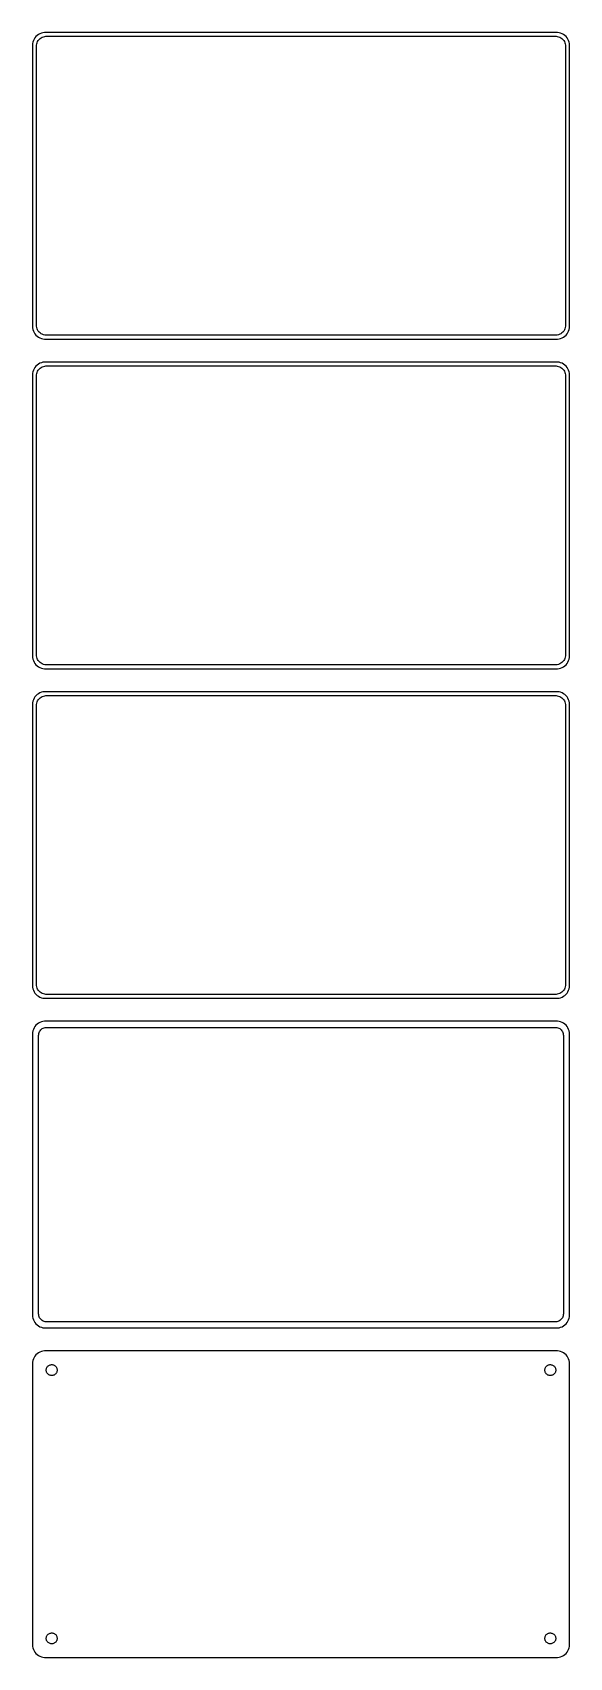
# Model space of a CAD drawing. Header units: metres. Extents: x -105 to 105, y 585 to 1221.
import ezdxf

# ---------------------------------------------------------------- set-up
doc = ezdxf.new("R2010")
doc.units = ezdxf.units.M

msp = doc.modelspace()

# ---------------------------------------------------------------- linework, layer by layer
for p, q in [((-104.961, 1216.63), (-105, 1216)), ((-105, 1216), (-105, 1106)), ((-104.843, 1217.24), (-104.961, 1216.63)), ((-104.649, 1217.84), (-104.843, 1217.24)), ((-104.382, 1218.41), (-104.649, 1217.84)), ((-104.045, 1218.94), (-104.382, 1218.41)), ((-103.645, 1219.42), (-104.045, 1218.94)), ((-103.187, 1219.85), (-103.645, 1219.42)), ((-103.5, 1215.5), (-103.468, 1216)), ((-103.5, 1106.5), (-103.5, 1215.5)), ((-103.468, 1216), (-103.374, 1216.49)), ((-103.374, 1216.49), (-103.219, 1216.97)), ((-103.219, 1216.97), (-103.005, 1217.43)), ((-102.679, 1220.22), (-103.187, 1219.85)), ((-103.005, 1217.43), (-102.736, 1217.85)), ((-102.736, 1217.85), (-102.416, 1218.24)), ((-102.129, 1220.52), (-102.679, 1220.22)), ((-102.416, 1218.24), (-102.05, 1218.58)), ((-101.545, 1220.76), (-102.129, 1220.52)), ((-102.05, 1218.58), (-101.643, 1218.88)), ((-101.643, 1218.88), (-101.203, 1219.12)), ((-100.937, 1220.91), (-101.545, 1220.76)), ((-101.203, 1219.12), (-100.736, 1219.3)), ((-100.314, 1220.99), (-100.937, 1220.91)), ((-100.736, 1219.3), (-100.25, 1219.43)), ((100.314, 1220.99), (-100.314, 1220.99)), ((-100.25, 1219.43), (-99.7512, 1219.49)), ((-99.7512, 1219.49), (99.7512, 1219.49)), ((99.7512, 1219.49), (100.25, 1219.43)), ((100.25, 1219.43), (100.736, 1219.3)), ((100.937, 1220.91), (100.314, 1220.99)), ((100.736, 1219.3), (101.203, 1219.12)), ((101.545, 1220.76), (100.937, 1220.91)), ((101.203, 1219.12), (101.643, 1218.88)), ((102.129, 1220.52), (101.545, 1220.76)), ((101.643, 1218.88), (102.05, 1218.58)), ((102.05, 1218.58), (102.416, 1218.24)), ((102.679, 1220.22), (102.129, 1220.52)), ((102.416, 1218.24), (102.736, 1217.85)), ((103.187, 1219.85), (102.679, 1220.22)), ((102.736, 1217.85), (103.005, 1217.43)), ((103.005, 1217.43), (103.219, 1216.97)), ((103.645, 1219.42), (103.187, 1219.85)), ((103.219, 1216.97), (103.374, 1216.49)), ((103.374, 1216.49), (103.468, 1216)), ((103.468, 1216), (103.5, 1215.5)), ((103.5, 1215.5), (103.5, 1106.5)), ((104.045, 1218.94), (103.645, 1219.42)), ((104.382, 1218.41), (104.045, 1218.94)), ((104.649, 1217.84), (104.382, 1218.41)), ((104.843, 1217.24), (104.649, 1217.84)), ((104.961, 1216.63), (104.843, 1217.24)), ((105, 1216), (104.961, 1216.63)), ((105, 1106), (105, 1216)), ((-105, 1106), (-104.961, 1105.37)), ((-104.961, 1105.37), (-104.843, 1104.76)), ((-104.843, 1104.76), (-104.649, 1104.16)), ((-104.649, 1104.16), (-104.382, 1103.59)), ((-104.382, 1103.59), (-104.045, 1103.06)), ((-104.045, 1103.06), (-103.645, 1102.58)), ((-103.645, 1102.58), (-103.187, 1102.15)), ((-103.468, 1106), (-103.5, 1106.5)), ((-103.374, 1105.51), (-103.468, 1106)), ((-103.219, 1105.03), (-103.374, 1105.51)), ((-103.005, 1104.57), (-103.219, 1105.03)), ((-103.187, 1102.15), (-102.679, 1101.78)), ((-102.736, 1104.15), (-103.005, 1104.57)), ((-102.416, 1103.76), (-102.736, 1104.15)), ((-102.679, 1101.78), (-102.129, 1101.48)), ((-102.05, 1103.42), (-102.416, 1103.76)), ((-102.129, 1101.48), (-101.545, 1101.24)), ((-101.643, 1103.12), (-102.05, 1103.42)), ((-101.203, 1102.88), (-101.643, 1103.12)), ((-101.545, 1101.24), (-100.937, 1101.09)), ((-100.736, 1102.7), (-101.203, 1102.88)), ((-100.937, 1101.09), (-100.314, 1101.01)), ((-100.25, 1102.57), (-100.736, 1102.7)), ((-100.314, 1101.01), (100.314, 1101.01)), ((-99.7512, 1102.51), (-100.25, 1102.57)), ((99.7512, 1102.51), (-99.7512, 1102.51)), ((100.25, 1102.57), (99.7512, 1102.51)), ((100.736, 1102.7), (100.25, 1102.57)), ((100.314, 1101.01), (100.937, 1101.09)), ((101.203, 1102.88), (100.736, 1102.7)), ((100.937, 1101.09), (101.545, 1101.24)), ((101.643, 1103.12), (101.203, 1102.88)), ((101.545, 1101.24), (102.129, 1101.48)), ((102.05, 1103.42), (101.643, 1103.12)), ((102.416, 1103.76), (102.05, 1103.42)), ((102.129, 1101.48), (102.679, 1101.78)), ((102.736, 1104.15), (102.416, 1103.76)), ((102.679, 1101.78), (103.187, 1102.15)), ((103.005, 1104.57), (102.736, 1104.15)), ((103.219, 1105.03), (103.005, 1104.57)), ((103.187, 1102.15), (103.645, 1102.58)), ((103.374, 1105.51), (103.219, 1105.03)), ((103.468, 1106), (103.374, 1105.51)), ((103.5, 1106.5), (103.468, 1106)), ((103.645, 1102.58), (104.045, 1103.06)), ((104.045, 1103.06), (104.382, 1103.59)), ((104.382, 1103.59), (104.649, 1104.16)), ((104.649, 1104.16), (104.843, 1104.76)), ((104.843, 1104.76), (104.961, 1105.37)), ((104.961, 1105.37), (105, 1106)), ((-104.961, 1087.63), (-105, 1087)), ((-104.843, 1088.24), (-104.961, 1087.63)), ((-104.649, 1088.84), (-104.843, 1088.24)), ((-104.382, 1089.41), (-104.649, 1088.84)), ((-104.045, 1089.94), (-104.382, 1089.41)), ((-103.645, 1090.42), (-104.045, 1089.94)), ((-103.187, 1090.85), (-103.645, 1090.42)), ((-103.374, 1087.49), (-103.219, 1087.97)), ((-103.219, 1087.97), (-103.005, 1088.43)), ((-102.679, 1091.22), (-103.187, 1090.85)), ((-103.005, 1088.43), (-102.736, 1088.85)), ((-102.736, 1088.85), (-102.416, 1089.24)), ((-102.129, 1091.52), (-102.679, 1091.22)), ((-102.416, 1089.24), (-102.05, 1089.58)), ((-101.545, 1091.76), (-102.129, 1091.52)), ((-102.05, 1089.58), (-101.643, 1089.88)), ((-101.643, 1089.88), (-101.203, 1090.12)), ((-100.937, 1091.91), (-101.545, 1091.76)), ((-101.203, 1090.12), (-100.736, 1090.3)), ((-100.314, 1091.99), (-100.937, 1091.91)), ((-100.736, 1090.3), (-100.25, 1090.43)), ((100.314, 1091.99), (-100.314, 1091.99)), ((-100.25, 1090.43), (-99.7512, 1090.49)), ((-99.7512, 1090.49), (99.7512, 1090.49)), ((99.7512, 1090.49), (100.25, 1090.43)), ((100.25, 1090.43), (100.736, 1090.3)), ((100.937, 1091.91), (100.314, 1091.99)), ((100.736, 1090.3), (101.203, 1090.12)), ((101.545, 1091.76), (100.937, 1091.91)), ((101.203, 1090.12), (101.643, 1089.88)), ((102.129, 1091.52), (101.545, 1091.76)), ((101.643, 1089.88), (102.05, 1089.58)), ((102.05, 1089.58), (102.416, 1089.24)), ((102.679, 1091.22), (102.129, 1091.52)), ((102.416, 1089.24), (102.736, 1088.85)), ((103.187, 1090.85), (102.679, 1091.22)), ((102.736, 1088.85), (103.005, 1088.43)), ((103.005, 1088.43), (103.219, 1087.97)), ((103.645, 1090.42), (103.187, 1090.85)), ((103.219, 1087.97), (103.374, 1087.49)), ((104.045, 1089.94), (103.645, 1090.42)), ((104.382, 1089.41), (104.045, 1089.94)), ((104.649, 1088.84), (104.382, 1089.41)), ((104.843, 1088.24), (104.649, 1088.84)), ((104.961, 1087.63), (104.843, 1088.24)), ((105, 1087), (104.961, 1087.63)), ((-105, 1087), (-105, 977)), ((-103.5, 1086.5), (-103.468, 1087)), ((-103.5, 977.5), (-103.5, 1086.5)), ((-103.468, 1087), (-103.374, 1087.49)), ((103.374, 1087.49), (103.468, 1087)), ((103.468, 1087), (103.5, 1086.5)), ((103.5, 1086.5), (103.5, 977.5)), ((105, 977), (105, 1087)), ((-105, 977), (-104.961, 976.373)), ((-104.961, 976.373), (-104.843, 975.757)), ((-104.843, 975.757), (-104.649, 975.159)), ((-104.649, 975.159), (-104.382, 974.591)), ((-104.382, 974.591), (-104.045, 974.061)), ((-104.045, 974.061), (-103.645, 973.577)), ((-103.645, 973.577), (-103.187, 973.147)), ((-103.468, 976.999), (-103.5, 977.5)), ((-103.374, 976.505), (-103.468, 976.999)), ((-103.219, 976.028), (-103.374, 976.505)), ((-103.005, 975.573), (-103.219, 976.028)), ((-103.187, 973.147), (-102.679, 972.778)), ((-102.736, 975.149), (-103.005, 975.573)), ((-102.416, 974.762), (-102.736, 975.149)), ((-102.05, 974.418), (-102.416, 974.762)), ((-101.643, 974.123), (-102.05, 974.418)), ((-101.203, 973.881), (-101.643, 974.123)), ((-100.736, 973.696), (-101.203, 973.881)), ((-100.25, 973.571), (-100.736, 973.696)), ((-99.7512, 973.508), (-100.25, 973.571)), ((99.7512, 973.508), (-99.7512, 973.508)), ((100.25, 973.571), (99.7512, 973.508)), ((100.736, 973.696), (100.25, 973.571)), ((101.203, 973.881), (100.736, 973.696)), ((101.643, 974.123), (101.203, 973.881)), ((102.05, 974.418), (101.643, 974.123)), ((102.416, 974.762), (102.05, 974.418)), ((102.736, 975.149), (102.416, 974.762)), ((102.679, 972.778), (103.187, 973.147)), ((103.005, 975.573), (102.736, 975.149)), ((103.219, 976.028), (103.005, 975.573)), ((103.187, 973.147), (103.645, 973.577)), ((103.374, 976.505), (103.219, 976.028)), ((103.468, 976.999), (103.374, 976.505)), ((103.5, 977.5), (103.468, 976.999)), ((103.645, 973.577), (104.045, 974.061)), ((104.045, 974.061), (104.382, 974.591)), ((104.382, 974.591), (104.649, 975.159)), ((104.649, 975.159), (104.843, 975.757)), ((104.843, 975.757), (104.961, 976.373)), ((104.961, 976.373), (105, 977)), ((-102.679, 972.778), (-102.129, 972.476)), ((-102.129, 972.476), (-101.545, 972.245)), ((-101.545, 972.245), (-100.937, 972.089)), ((-100.937, 972.089), (-100.314, 972.01)), ((-100.314, 972.01), (100.314, 972.01)), ((100.314, 972.01), (100.937, 972.089)), ((100.937, 972.089), (101.545, 972.245)), ((101.545, 972.245), (102.129, 972.476)), ((102.129, 972.476), (102.679, 972.778)), ((-104.382, 960.409), (-104.649, 959.841)), ((-104.045, 960.939), (-104.382, 960.409)), ((-103.645, 961.423), (-104.045, 960.939)), ((-103.187, 961.853), (-103.645, 961.423)), ((-102.679, 962.222), (-103.187, 961.853)), ((-102.129, 962.524), (-102.679, 962.222)), ((-102.416, 960.238), (-102.05, 960.582)), ((-101.545, 962.755), (-102.129, 962.524)), ((-102.05, 960.582), (-101.643, 960.877)), ((-101.643, 960.877), (-101.203, 961.119)), ((-100.937, 962.911), (-101.545, 962.755)), ((-101.203, 961.119), (-100.736, 961.304)), ((-100.314, 962.99), (-100.937, 962.911)), ((-100.736, 961.304), (-100.25, 961.429)), ((100.314, 962.99), (-100.314, 962.99)), ((-100.25, 961.429), (-99.7512, 961.492)), ((-99.7512, 961.492), (99.7512, 961.492)), ((99.7512, 961.492), (100.25, 961.429)), ((100.25, 961.429), (100.736, 961.304)), ((100.937, 962.911), (100.314, 962.99)), ((100.736, 961.304), (101.203, 961.119)), ((101.545, 962.755), (100.937, 962.911)), ((101.203, 961.119), (101.643, 960.877)), ((102.129, 962.524), (101.545, 962.755)), ((101.643, 960.877), (102.05, 960.582)), ((102.05, 960.582), (102.416, 960.238)), ((102.679, 962.222), (102.129, 962.524)), ((103.187, 961.853), (102.679, 962.222)), ((103.645, 961.423), (103.187, 961.853)), ((104.045, 960.939), (103.645, 961.423)), ((104.382, 960.409), (104.045, 960.939)), ((104.649, 959.841), (104.382, 960.409)), ((-104.961, 958.627), (-105, 958)), ((-105, 958), (-105, 848)), ((-104.843, 959.243), (-104.961, 958.627)), ((-104.649, 959.841), (-104.843, 959.243)), ((-103.5, 957.5), (-103.468, 958.001)), ((-103.5, 848.5), (-103.5, 957.5)), ((-103.468, 958.001), (-103.374, 958.495)), ((-103.374, 958.495), (-103.219, 958.972)), ((-103.219, 958.972), (-103.005, 959.427)), ((-103.005, 959.427), (-102.736, 959.851)), ((-102.736, 959.851), (-102.416, 960.238)), ((102.416, 960.238), (102.736, 959.851)), ((102.736, 959.851), (103.005, 959.427)), ((103.005, 959.427), (103.219, 958.972)), ((103.219, 958.972), (103.374, 958.495)), ((103.374, 958.495), (103.468, 958.001)), ((103.468, 958.001), (103.5, 957.5)), ((103.5, 957.5), (103.5, 848.5)), ((104.843, 959.243), (104.649, 959.841)), ((104.961, 958.627), (104.843, 959.243)), ((105, 958), (104.961, 958.627)), ((105, 848), (105, 958)), ((-105, 848), (-104.961, 847.373)), ((-104.961, 847.373), (-104.843, 846.757)), ((-104.843, 846.757), (-104.649, 846.159)), ((-104.649, 846.159), (-104.382, 845.591)), ((-103.468, 847.999), (-103.5, 848.5)), ((-103.374, 847.505), (-103.468, 847.999)), ((-103.219, 847.028), (-103.374, 847.505)), ((-103.005, 846.573), (-103.219, 847.028)), ((-102.736, 846.149), (-103.005, 846.573)), ((-102.416, 845.762), (-102.736, 846.149)), ((102.736, 846.149), (102.416, 845.762)), ((103.005, 846.573), (102.736, 846.149)), ((103.219, 847.028), (103.005, 846.573)), ((103.374, 847.505), (103.219, 847.028)), ((103.468, 847.999), (103.374, 847.505)), ((103.5, 848.5), (103.468, 847.999)), ((104.382, 845.591), (104.649, 846.159)), ((104.649, 846.159), (104.843, 846.757)), ((104.843, 846.757), (104.961, 847.373)), ((104.961, 847.373), (105, 848)), ((-104.382, 845.591), (-104.045, 845.061)), ((-104.045, 845.061), (-103.645, 844.577)), ((-103.645, 844.577), (-103.187, 844.147)), ((-103.187, 844.147), (-102.679, 843.778)), ((-102.679, 843.778), (-102.129, 843.476)), ((-102.05, 845.418), (-102.416, 845.762)), ((-102.129, 843.476), (-101.545, 843.245)), ((-101.643, 845.123), (-102.05, 845.418)), ((-101.203, 844.881), (-101.643, 845.123)), ((-101.545, 843.245), (-100.937, 843.089)), ((-100.736, 844.696), (-101.203, 844.881)), ((-100.937, 843.089), (-100.314, 843.01)), ((-100.25, 844.571), (-100.736, 844.696)), ((-100.314, 843.01), (100.314, 843.01)), ((-99.7512, 844.508), (-100.25, 844.571)), ((99.7512, 844.508), (-99.7512, 844.508)), ((100.25, 844.571), (99.7512, 844.508)), ((100.736, 844.696), (100.25, 844.571)), ((100.314, 843.01), (100.937, 843.089)), ((101.203, 844.881), (100.736, 844.696)), ((100.937, 843.089), (101.545, 843.245)), ((101.643, 845.123), (101.203, 844.881)), ((101.545, 843.245), (102.129, 843.476)), ((102.05, 845.418), (101.643, 845.123)), ((102.416, 845.762), (102.05, 845.418)), ((102.129, 843.476), (102.679, 843.778)), ((102.679, 843.778), (103.187, 844.147)), ((103.187, 844.147), (103.645, 844.577)), ((103.645, 844.577), (104.045, 845.061)), ((104.045, 845.061), (104.382, 845.591)), ((-102.679, 833.222), (-103.187, 832.853)), ((-102.129, 833.524), (-102.679, 833.222)), ((-101.545, 833.755), (-102.129, 833.524)), ((-100.937, 833.911), (-101.545, 833.755)), ((-100.314, 833.99), (-100.937, 833.911)), ((100.314, 833.99), (-100.314, 833.99)), ((100.937, 833.911), (100.314, 833.99)), ((101.545, 833.755), (100.937, 833.911)), ((102.129, 833.524), (101.545, 833.755)), ((102.679, 833.222), (102.129, 833.524)), ((103.187, 832.853), (102.679, 833.222)), ((-104.961, 829.627), (-105, 829)), ((-105, 829), (-105, 719)), ((-104.843, 830.243), (-104.961, 829.627)), ((-104.649, 830.841), (-104.843, 830.243)), ((-104.382, 831.409), (-104.649, 830.841)), ((-104.045, 831.939), (-104.382, 831.409)), ((-103.645, 832.423), (-104.045, 831.939)), ((-103.187, 832.853), (-103.645, 832.423)), ((-102.613, 828.5), (-102.588, 828.89)), ((-102.613, 719.5), (-102.613, 828.5)), ((-102.588, 828.89), (-102.515, 829.274)), ((-102.515, 829.274), (-102.394, 829.646)), ((-102.394, 829.646), (-102.228, 830)), ((-102.228, 830), (-102.018, 830.33)), ((-102.018, 830.33), (-101.769, 830.631)), ((-101.769, 830.631), (-101.484, 830.899)), ((-101.484, 830.899), (-101.168, 831.128)), ((-101.168, 831.128), (-100.825, 831.317)), ((-100.825, 831.317), (-100.462, 831.461)), ((-100.462, 831.461), (-100.083, 831.558)), ((-100.083, 831.558), (-99.6955, 831.607)), ((-99.6955, 831.607), (99.6955, 831.607)), ((99.6955, 831.607), (100.083, 831.558)), ((100.083, 831.558), (100.462, 831.461)), ((100.462, 831.461), (100.825, 831.317)), ((100.825, 831.317), (101.168, 831.128)), ((101.168, 831.128), (101.484, 830.899)), ((101.484, 830.899), (101.769, 830.631)), ((101.769, 830.631), (102.018, 830.33)), ((102.018, 830.33), (102.228, 830)), ((102.228, 830), (102.394, 829.646)), ((102.394, 829.646), (102.515, 829.274)), ((102.515, 829.274), (102.588, 828.89)), ((102.588, 828.89), (102.613, 828.5)), ((102.613, 828.5), (102.613, 719.5)), ((103.645, 832.423), (103.187, 832.853)), ((104.045, 831.939), (103.645, 832.423)), ((104.382, 831.409), (104.045, 831.939)), ((104.649, 830.841), (104.382, 831.409)), ((104.843, 830.243), (104.649, 830.841)), ((104.961, 829.627), (104.843, 830.243)), ((105, 829), (104.961, 829.627)), ((105, 719), (105, 829)), ((-105, 719), (-104.961, 718.373)), ((-102.588, 719.11), (-102.613, 719.5)), ((-102.515, 718.726), (-102.588, 719.11)), ((-102.394, 718.354), (-102.515, 718.726)), ((102.515, 718.726), (102.394, 718.354)), ((102.588, 719.11), (102.515, 718.726)), ((102.613, 719.5), (102.588, 719.11)), ((104.961, 718.373), (105, 719)), ((-104.961, 718.373), (-104.843, 717.757)), ((-104.843, 717.757), (-104.649, 717.159)), ((-104.649, 717.159), (-104.382, 716.591)), ((-104.382, 716.591), (-104.045, 716.061)), ((-104.045, 716.061), (-103.645, 715.577)), ((-103.645, 715.577), (-103.187, 715.147)), ((-103.187, 715.147), (-102.679, 714.778)), ((-102.679, 714.778), (-102.129, 714.476)), ((-102.228, 718), (-102.394, 718.354)), ((-102.018, 717.67), (-102.228, 718)), ((-102.129, 714.476), (-101.545, 714.245)), ((-101.769, 717.369), (-102.018, 717.67)), ((-101.484, 717.101), (-101.769, 717.369)), ((-101.545, 714.245), (-100.937, 714.089)), ((-101.168, 716.872), (-101.484, 717.101)), ((-100.825, 716.683), (-101.168, 716.872)), ((-100.937, 714.089), (-100.314, 714.01)), ((-100.462, 716.539), (-100.825, 716.683)), ((-100.083, 716.442), (-100.462, 716.539)), ((-100.314, 714.01), (100.314, 714.01)), ((-99.6955, 716.393), (-100.083, 716.442)), ((99.6955, 716.393), (-99.6955, 716.393)), ((100.083, 716.442), (99.6955, 716.393)), ((100.462, 716.539), (100.083, 716.442)), ((100.314, 714.01), (100.937, 714.089)), ((100.825, 716.683), (100.462, 716.539)), ((101.168, 716.872), (100.825, 716.683)), ((100.937, 714.089), (101.545, 714.245)), ((101.484, 717.101), (101.168, 716.872)), ((101.769, 717.369), (101.484, 717.101)), ((101.545, 714.245), (102.129, 714.476)), ((102.018, 717.67), (101.769, 717.369)), ((102.228, 718), (102.018, 717.67)), ((102.129, 714.476), (102.679, 714.778)), ((102.394, 718.354), (102.228, 718)), ((102.679, 714.778), (103.187, 715.147)), ((103.187, 715.147), (103.645, 715.577)), ((103.645, 715.577), (104.045, 716.061)), ((104.045, 716.061), (104.382, 716.591)), ((104.382, 716.591), (104.649, 717.159)), ((104.649, 717.159), (104.843, 717.757)), ((104.843, 717.757), (104.961, 718.373)), ((-104.961, 700.627), (-105, 700)), ((-105, 700), (-105, 590)), ((-104.843, 701.243), (-104.961, 700.627)), ((-104.649, 701.841), (-104.843, 701.243)), ((-104.382, 702.409), (-104.649, 701.841)), ((-104.045, 702.939), (-104.382, 702.409)), ((-103.645, 703.423), (-104.045, 702.939)), ((-103.187, 703.853), (-103.645, 703.423)), ((-102.679, 704.222), (-103.187, 703.853)), ((-102.129, 704.524), (-102.679, 704.222)), ((-101.545, 704.755), (-102.129, 704.524)), ((-100.937, 704.911), (-101.545, 704.755)), ((-100.314, 704.99), (-100.937, 704.911)), ((100.314, 704.99), (-100.314, 704.99)), ((-98.1598, 699.531), (-97.9001, 699.597)), ((-97.9001, 699.597), (-97.6341, 699.631)), ((-97.6341, 699.631), (-97.3659, 699.631)), ((-97.3659, 699.631), (-97.0999, 699.597)), ((-97.0999, 699.597), (-96.8401, 699.531)), ((96.8401, 699.531), (97.0999, 699.597)), ((97.0999, 699.597), (97.3659, 699.631)), ((97.3659, 699.631), (97.6341, 699.631)), ((97.6341, 699.631), (97.9001, 699.597)), ((97.9001, 699.597), (98.1598, 699.531)), ((100.937, 704.911), (100.314, 704.99)), ((101.545, 704.755), (100.937, 704.911)), ((102.129, 704.524), (101.545, 704.755)), ((102.679, 704.222), (102.129, 704.524)), ((103.187, 703.853), (102.679, 704.222)), ((103.645, 703.423), (103.187, 703.853)), ((104.045, 702.939), (103.645, 703.423)), ((104.382, 702.409), (104.045, 702.939)), ((104.649, 701.841), (104.382, 702.409)), ((104.843, 701.243), (104.649, 701.841)), ((104.961, 700.627), (104.843, 701.243)), ((105, 700), (104.961, 700.627)), ((105, 590), (105, 700)), ((-99.6353, 697.5), (-99.6185, 697.768)), ((-99.6185, 697.232), (-99.6353, 697.5)), ((-99.6185, 697.768), (-99.5682, 698.031)), ((-99.5682, 696.969), (-99.6185, 697.232)), ((-99.5682, 698.031), (-99.4853, 698.286)), ((-99.4853, 696.714), (-99.5682, 696.969)), ((-99.4853, 698.286), (-99.3712, 698.529)), ((-99.3712, 696.471), (-99.4853, 696.714)), ((-99.3712, 698.529), (-99.2275, 698.755)), ((-99.2275, 696.245), (-99.3712, 696.471)), ((-99.2275, 698.755), (-99.0566, 698.962)), ((-99.0566, 696.038), (-99.2275, 696.245)), ((-99.0566, 698.962), (-98.8611, 699.145)), ((-98.8611, 695.855), (-99.0566, 696.038)), ((-98.8611, 699.145), (-98.6441, 699.303)), ((-98.6441, 695.697), (-98.8611, 695.855)), ((-98.6441, 699.303), (-98.4092, 699.432)), ((-98.4092, 695.568), (-98.6441, 695.697)), ((-98.4092, 699.432), (-98.1598, 699.531)), ((-98.1598, 695.469), (-98.4092, 695.568)), ((-97.9001, 695.403), (-98.1598, 695.469)), ((-97.6341, 695.369), (-97.9001, 695.403)), ((-97.3659, 695.369), (-97.6341, 695.369)), ((-97.0999, 695.403), (-97.3659, 695.369)), ((-96.8401, 695.469), (-97.0999, 695.403)), ((-96.8401, 699.531), (-96.5908, 699.432)), ((-96.5908, 695.568), (-96.8401, 695.469)), ((-96.5908, 699.432), (-96.3559, 699.303)), ((-96.3559, 695.697), (-96.5908, 695.568)), ((-96.3559, 699.303), (-96.1389, 699.145)), ((-96.1389, 695.855), (-96.3559, 695.697)), ((-96.1389, 699.145), (-95.9434, 698.962)), ((-95.9434, 696.038), (-96.1389, 695.855)), ((-95.9434, 698.962), (-95.7725, 698.755)), ((-95.7725, 696.245), (-95.9434, 696.038)), ((-95.7725, 698.755), (-95.6288, 698.529)), ((-95.6288, 696.471), (-95.7725, 696.245)), ((-95.6288, 698.529), (-95.5146, 698.286)), ((-95.5146, 696.714), (-95.6288, 696.471)), ((-95.5146, 698.286), (-95.4318, 698.031)), ((-95.4318, 696.969), (-95.5146, 696.714)), ((-95.4318, 698.031), (-95.3815, 697.768)), ((-95.3815, 697.232), (-95.4318, 696.969)), ((-95.3815, 697.768), (-95.3647, 697.5)), ((-95.3647, 697.5), (-95.3815, 697.232)), ((95.3647, 697.5), (95.3815, 697.768)), ((95.3815, 697.232), (95.3647, 697.5)), ((95.3815, 697.768), (95.4318, 698.031)), ((95.4318, 696.969), (95.3815, 697.232)), ((95.4318, 698.031), (95.5146, 698.286)), ((95.5146, 696.714), (95.4318, 696.969)), ((95.5146, 698.286), (95.6288, 698.529)), ((95.6288, 696.471), (95.5146, 696.714)), ((95.6288, 698.529), (95.7725, 698.755)), ((95.7725, 696.245), (95.6288, 696.471)), ((95.7725, 698.755), (95.9434, 698.962)), ((95.9434, 696.038), (95.7725, 696.245)), ((95.9434, 698.962), (96.1389, 699.145)), ((96.1389, 695.855), (95.9434, 696.038)), ((96.1389, 699.145), (96.3559, 699.303)), ((96.3559, 695.697), (96.1389, 695.855)), ((96.3559, 699.303), (96.5908, 699.432)), ((96.5908, 695.568), (96.3559, 695.697)), ((96.5908, 699.432), (96.8401, 699.531)), ((96.8401, 695.469), (96.5908, 695.568)), ((97.0999, 695.403), (96.8401, 695.469)), ((97.3659, 695.369), (97.0999, 695.403)), ((97.6341, 695.369), (97.3659, 695.369)), ((97.9001, 695.403), (97.6341, 695.369)), ((98.1598, 695.469), (97.9001, 695.403)), ((98.1598, 699.531), (98.4092, 699.432)), ((98.4092, 695.568), (98.1598, 695.469)), ((98.4092, 699.432), (98.6441, 699.303)), ((98.6441, 695.697), (98.4092, 695.568)), ((98.6441, 699.303), (98.8611, 699.145)), ((98.8611, 695.855), (98.6441, 695.697)), ((98.8611, 699.145), (99.0566, 698.962)), ((99.0566, 696.038), (98.8611, 695.855)), ((99.0566, 698.962), (99.2275, 698.755)), ((99.2275, 696.245), (99.0566, 696.038)), ((99.2275, 698.755), (99.3712, 698.529)), ((99.3712, 696.471), (99.2275, 696.245)), ((99.3712, 698.529), (99.4853, 698.286)), ((99.4853, 696.714), (99.3712, 696.471)), ((99.4853, 698.286), (99.5682, 698.031)), ((99.5682, 696.969), (99.4853, 696.714)), ((99.5682, 698.031), (99.6185, 697.768)), ((99.6185, 697.232), (99.5682, 696.969)), ((99.6185, 697.768), (99.6353, 697.5)), ((99.6353, 697.5), (99.6185, 697.232)), ((-99.6353, 592.5), (-99.6185, 592.768)), ((-99.6185, 592.232), (-99.6353, 592.5)), ((-99.6185, 592.768), (-99.5682, 593.031)), ((-99.5682, 591.969), (-99.6185, 592.232)), ((-99.5682, 593.031), (-99.4853, 593.286)), ((-99.4853, 591.714), (-99.5682, 591.969)), ((-99.4853, 593.286), (-99.3712, 593.529)), ((-99.3712, 591.471), (-99.4853, 591.714)), ((-99.3712, 593.529), (-99.2275, 593.755)), ((-99.2275, 591.245), (-99.3712, 591.471)), ((-99.2275, 593.755), (-99.0566, 593.962)), ((-99.0566, 593.962), (-98.8611, 594.145)), ((-98.8611, 594.145), (-98.6441, 594.303)), ((-98.6441, 594.303), (-98.4092, 594.432)), ((-98.4092, 594.432), (-98.1598, 594.531)), ((-98.1598, 594.531), (-97.9001, 594.597)), ((-97.9001, 594.597), (-97.6341, 594.631)), ((-97.6341, 594.631), (-97.3659, 594.631)), ((-97.3659, 594.631), (-97.0999, 594.597)), ((-97.0999, 594.597), (-96.8401, 594.531)), ((-96.8401, 594.531), (-96.5908, 594.432)), ((-96.5908, 594.432), (-96.3559, 594.303)), ((-96.3559, 594.303), (-96.1389, 594.145)), ((-96.1389, 594.145), (-95.9434, 593.962)), ((-95.9434, 593.962), (-95.7725, 593.755)), ((-95.7725, 593.755), (-95.6288, 593.529)), ((-95.6288, 591.471), (-95.7725, 591.245)), ((-95.6288, 593.529), (-95.5146, 593.286)), ((-95.5146, 591.714), (-95.6288, 591.471)), ((-95.5146, 593.286), (-95.4318, 593.031)), ((-95.4318, 591.969), (-95.5146, 591.714)), ((-95.4318, 593.031), (-95.3815, 592.768)), ((-95.3815, 592.232), (-95.4318, 591.969)), ((-95.3815, 592.768), (-95.3647, 592.5)), ((-95.3647, 592.5), (-95.3815, 592.232)), ((95.3647, 592.5), (95.3815, 592.768)), ((95.3815, 592.232), (95.3647, 592.5)), ((95.3815, 592.768), (95.4318, 593.031)), ((95.4318, 591.969), (95.3815, 592.232)), ((95.4318, 593.031), (95.5146, 593.286)), ((95.5146, 591.714), (95.4318, 591.969)), ((95.5146, 593.286), (95.6288, 593.529)), ((95.6288, 591.471), (95.5146, 591.714)), ((95.6288, 593.529), (95.7725, 593.755)), ((95.7725, 591.245), (95.6288, 591.471)), ((95.7725, 593.755), (95.9434, 593.962)), ((95.9434, 593.962), (96.1389, 594.145)), ((96.1389, 594.145), (96.3559, 594.303)), ((96.3559, 594.303), (96.5908, 594.432)), ((96.5908, 594.432), (96.8401, 594.531)), ((96.8401, 594.531), (97.0999, 594.597)), ((97.0999, 594.597), (97.3659, 594.631)), ((97.3659, 594.631), (97.6341, 594.631)), ((97.6341, 594.631), (97.9001, 594.597)), ((97.9001, 594.597), (98.1598, 594.531)), ((98.1598, 594.531), (98.4092, 594.432)), ((98.4092, 594.432), (98.6441, 594.303)), ((98.6441, 594.303), (98.8611, 594.145)), ((98.8611, 594.145), (99.0566, 593.962)), ((99.0566, 593.962), (99.2275, 593.755)), ((99.2275, 593.755), (99.3712, 593.529)), ((99.3712, 591.471), (99.2275, 591.245)), ((99.3712, 593.529), (99.4853, 593.286)), ((99.4853, 591.714), (99.3712, 591.471)), ((99.4853, 593.286), (99.5682, 593.031)), ((99.5682, 591.969), (99.4853, 591.714)), ((99.5682, 593.031), (99.6185, 592.768)), ((99.6185, 592.232), (99.5682, 591.969)), ((99.6185, 592.768), (99.6353, 592.5)), ((99.6353, 592.5), (99.6185, 592.232)), ((-105, 590), (-104.961, 589.373)), ((-104.961, 589.373), (-104.843, 588.757)), ((-104.843, 588.757), (-104.649, 588.159)), ((-104.649, 588.159), (-104.382, 587.591)), ((-104.382, 587.591), (-104.045, 587.061)), ((-104.045, 587.061), (-103.645, 586.577)), ((-103.645, 586.577), (-103.187, 586.147)), ((-103.187, 586.147), (-102.679, 585.778)), ((-102.679, 585.778), (-102.129, 585.476)), ((-102.129, 585.476), (-101.545, 585.245)), ((-101.545, 585.245), (-100.937, 585.089)), ((-99.0566, 591.038), (-99.2275, 591.245)), ((-98.8611, 590.855), (-99.0566, 591.038)), ((-98.6441, 590.697), (-98.8611, 590.855)), ((-98.4092, 590.568), (-98.6441, 590.697)), ((-98.1598, 590.469), (-98.4092, 590.568)), ((-97.9001, 590.403), (-98.1598, 590.469)), ((-97.6341, 590.369), (-97.9001, 590.403)), ((-97.3659, 590.369), (-97.6341, 590.369)), ((-97.0999, 590.403), (-97.3659, 590.369)), ((-96.8401, 590.469), (-97.0999, 590.403)), ((-96.5908, 590.568), (-96.8401, 590.469)), ((-96.3559, 590.697), (-96.5908, 590.568)), ((-96.1389, 590.855), (-96.3559, 590.697)), ((-95.9434, 591.038), (-96.1389, 590.855)), ((-95.7725, 591.245), (-95.9434, 591.038)), ((95.9434, 591.038), (95.7725, 591.245)), ((96.1389, 590.855), (95.9434, 591.038)), ((96.3559, 590.697), (96.1389, 590.855)), ((96.5908, 590.568), (96.3559, 590.697)), ((96.8401, 590.469), (96.5908, 590.568)), ((97.0999, 590.403), (96.8401, 590.469)), ((97.3659, 590.369), (97.0999, 590.403)), ((97.6341, 590.369), (97.3659, 590.369)), ((97.9001, 590.403), (97.6341, 590.369)), ((98.1598, 590.469), (97.9001, 590.403)), ((98.4092, 590.568), (98.1598, 590.469)), ((98.6441, 590.697), (98.4092, 590.568)), ((98.8611, 590.855), (98.6441, 590.697)), ((99.0566, 591.038), (98.8611, 590.855)), ((99.2275, 591.245), (99.0566, 591.038)), ((100.937, 585.089), (101.545, 585.245)), ((101.545, 585.245), (102.129, 585.476)), ((102.129, 585.476), (102.679, 585.778)), ((102.679, 585.778), (103.187, 586.147)), ((103.187, 586.147), (103.645, 586.577)), ((103.645, 586.577), (104.045, 587.061)), ((104.045, 587.061), (104.382, 587.591)), ((104.382, 587.591), (104.649, 588.159)), ((104.649, 588.159), (104.843, 588.757)), ((104.843, 588.757), (104.961, 589.373)), ((104.961, 589.373), (105, 590)), ((-100.937, 585.089), (-100.314, 585.01)), ((-100.314, 585.01), (100.314, 585.01)), ((100.314, 585.01), (100.937, 585.089))]:
    msp.add_line(p, q)

doc.saveas('drawing.dxf')
